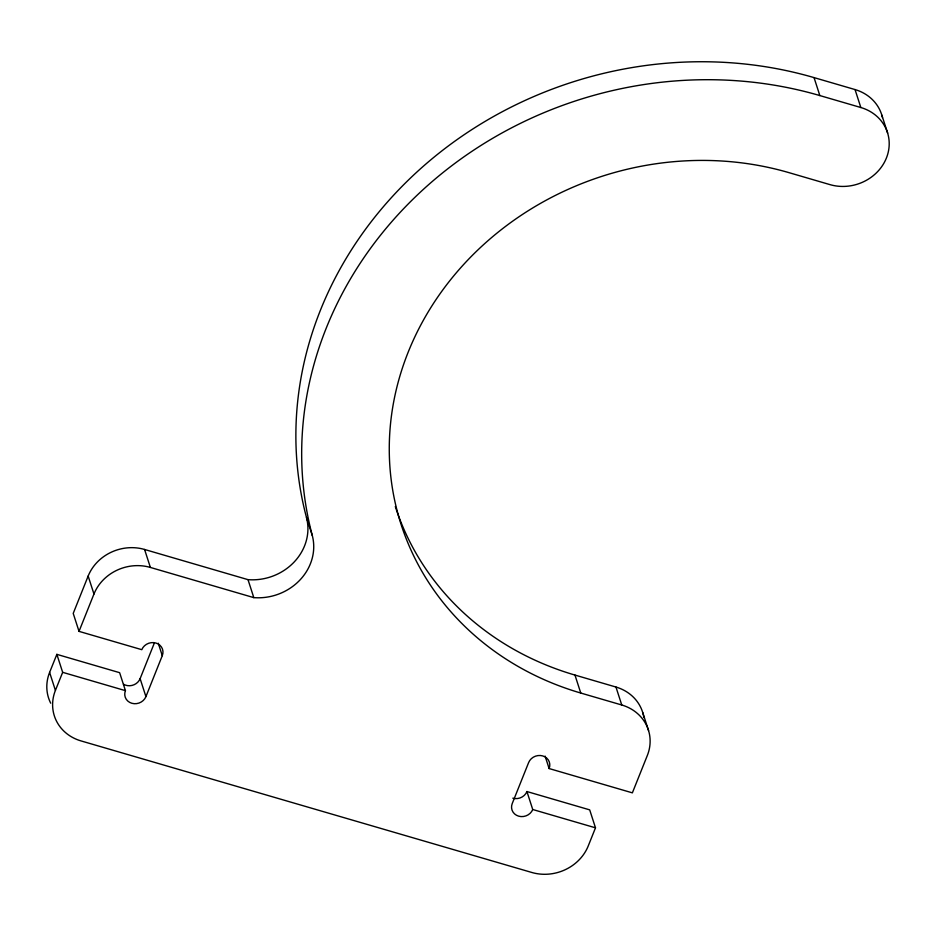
<?xml version="1.0" encoding="UTF-8"?>
<svg xmlns="http://www.w3.org/2000/svg" width="936" height="936" viewBox="0 0 936 936"><rect width="100%" height="100%" fill="white"/><g stroke="black" fill="none" stroke-linecap="round" stroke-linejoin="round"><path stroke-width="1.4" d="M49.608 672.422L55.411 690.394A44.179 39.944 -17.9 0 0 80.976 740.902L531.847 872.481A44.179 39.944 -17.9 0 0 588.264 845.898L595.495 827.822L532.736 809.511A11.045 9.98 -17.9 0 1 518.626 816.157A11.045 9.98 -17.9 0 1 512.238 803.533L528.629 762.571A11.045 9.98 -17.9 0 1 542.728 755.925A11.045 9.98 -17.9 0 1 549.116 768.55L632.373 792.85L647.326 755.504A44.179 39.944 -17.9 0 0 621.761 704.995L580.765 693.038A298.198 269.603 -17.9 0 1 408.201 352.111A298.198 269.603 -17.9 0 1 789.001 172.657L829.986 184.626A44.179 39.944 -17.9 0 0 886.404 158.032A44.179 39.944 -17.9 0 0 860.839 107.523L819.842 95.566A386.556 349.479 -17.9 0 0 431.227 182.38A386.556 349.479 -17.9 0 0 312.285 535.486A52.849 47.783 -17.9 0 1 253.808 597.624L248.005 579.653L144.577 549.467A44.179 39.944 -17.9 0 0 88.159 576.061L73.219 613.396L79.022 631.367L141.792 649.678A11.045 9.98 -17.9 0 1 155.891 643.032A11.045 9.98 -17.9 0 1 162.279 655.668L145.922 696.63A11.045 9.98 -17.9 0 1 131.824 703.275A11.045 9.98 -17.9 0 1 125.436 690.651L119.632 672.68L56.862 654.358L49.608 672.422A44.179 39.944 -17.9 0 0 50.708 703.182M79.022 631.367L93.963 594.021L88.159 576.061M145.922 696.63L140.119 678.658L154.37 642.985M55.411 690.394L62.665 672.329L56.862 654.358M248.005 579.653A52.849 47.783 -17.9 0 0 306.481 517.514A386.556 349.479 -17.9 0 1 425.424 164.42A386.556 349.479 -17.9 0 1 814.039 77.606L855.036 89.563A44.179 39.944 -17.9 0 1 882.484 117.55M395.308 506.54A298.198 269.603 -17.9 0 0 574.961 675.067L615.958 687.036A44.179 39.944 -17.9 0 1 643.874 717.491M93.963 594.021A44.179 39.944 -17.9 0 1 150.38 567.438L253.808 597.624M512.823 798.186A11.045 9.98 -17.9 0 0 526.933 791.54L589.692 809.862L595.495 827.822M62.665 672.329L125.436 690.651M881.841 115.128L887.644 133.099M855.036 89.563L860.839 107.523M814.039 77.606L819.842 95.566M642.751 712.6L648.554 730.571M615.958 687.036L621.761 704.995M574.961 675.067L580.765 693.038M545.103 756.112L549.116 768.55M526.933 791.54L532.736 809.511M306.481 517.514L312.285 535.486M144.577 549.467L150.38 567.438M158.266 643.219L162.279 655.668M140.119 678.658A11.045 9.98 -17.9 0 1 123.493 684.204"/></g></svg>
